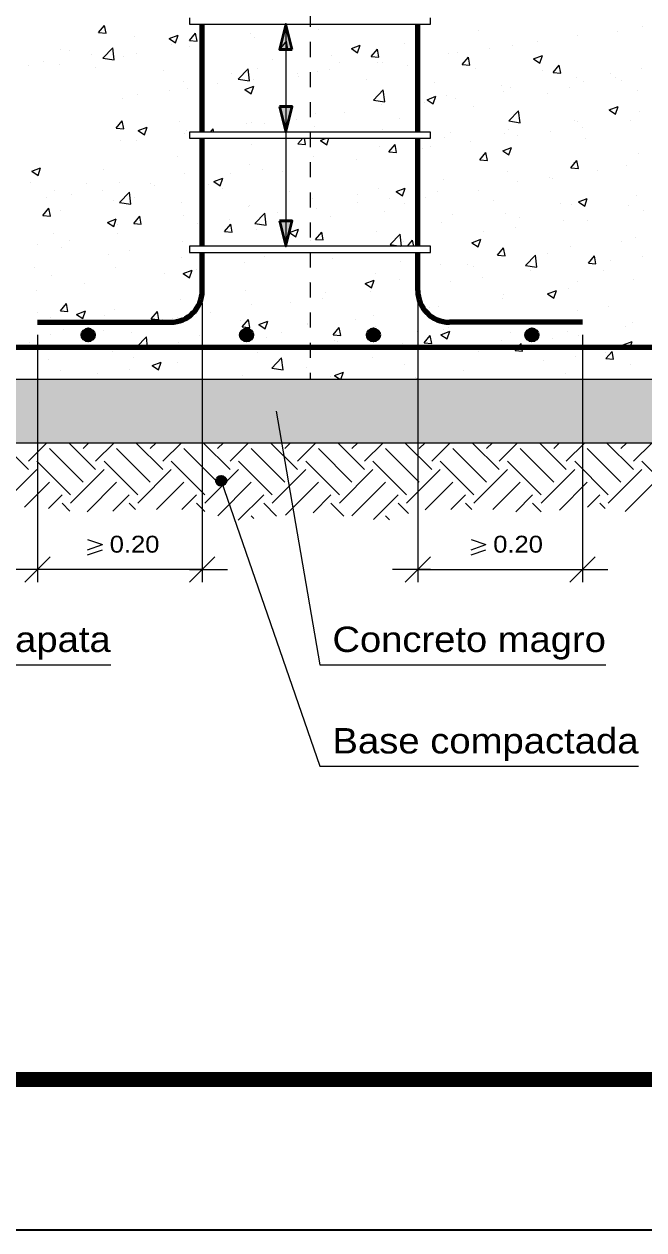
# Model space of a CAD drawing. Header units: centimetres. Extents: x 1386 to 1561, y 365 to 425.
# Drawn here: x 1524.03 to 1528.15, y 364.95 to 372.97 of the extents above; entities that cross this region are included whole.
import ezdxf
from ezdxf.enums import TextEntityAlignment as Align

# ---------------------------------------------------------------- set-up
doc = ezdxf.new("R2010")
doc.units = ezdxf.units.CM
doc.linetypes.add('DASHDOT', pattern=[0.005, 0.0025, -0.00125, 0, -0.00125])
for name, color, linetype, lineweight in [('0-CYPE0', 1, 'Continuous', 13), ('0-CYPE1', 2, 'Continuous', 18), ('0-CYPE2', 4, 'Continuous', 35), ('0-CYPE4', 6, 'Continuous', 70), ('DT-Textos', 7, 'Continuous', 5), ('ELE_CONT_NOS', 122, 'Continuous', 9)]:
    doc.layers.add(name, color=color, linetype=linetype, lineweight=lineweight)
doc.layers.add('ARQ-FOLHA', color=7, linetype='Continuous')
doc.styles.get("Standard").update_dxf_attribs({"font": 'arial.ttf'})

# ---------------------------------------------------------------- blocks, each defined once
blk = doc.blocks.new('FOLHA A1')
at = {"layer": 'ARQ-FOLHA'}
blk.add_line((0, -594), (841, -594), dxfattribs=at)
at = {"layer": 'ARQ-FOLHA', "const_width": 1}
blk.add_lwpolyline([(25, -10), (25, -584), (831, -584), (831, -10), (25, -10)], dxfattribs=at)

msp = doc.modelspace()

# ---------------------------------------------------------------- hatches: boundary and pattern name
at = {"layer": '0-CYPE0'}
h = msp.add_hatch(dxfattribs=at)
h.set_pattern_fill('ID1', color=256, scale=84.354146, style=0, pattern_type=2)
h.set_pattern_definition([(37.5, (1525.80346, 368.03122), (-0.0042514, 0.1300277), [0, -0.1025746, 0, -0.1147216, 0, -0.1096604]), (7.5, (1525.80346, 368.03122), (0.1194286, 0.1904464), [0, -0.0553363, 0, -0.0924521, 0, -0.0354287]), (327.5, (1525.72046, 368.03122), (0.2101515, 0.0003838), [0, -0.0337417, 0, -0.12147, 0, -0.1585858]), (317.5, (1525.72046, 368.03122), (0.2028633, 0.059229), [0, -0.0168708, 0, -0.0796303, 0, -0.0911025])])
h.paths.add_polyline_path([(1530.8679, 370.604), (1528.9441, 370.604), (1529.2404, 370.1823), (1530.8679, 370.1823)], flags=0)
h.paths.add_polyline_path([(1528.9441, 370.604), (1528.4638, 370.604), (1528.7601, 370.1823), (1529.2404, 370.1823)], flags=0)
h.paths.add_polyline_path([(1528.4638, 370.604), (1527.7468, 370.604), (1527.7468, 370.1823), (1528.7601, 370.1823)], flags=0)
h.paths.add_polyline_path([(1527.7468, 370.604), (1526.6502, 370.604), (1526.6502, 370.1823), (1527.7468, 370.1823)], flags=0)
h.paths.add_polyline_path([(1526.6502, 370.604), (1525.2162, 370.604), (1525.2162, 370.1823), (1526.6502, 370.1823)], flags=0)
h.paths.add_polyline_path([(1525.2162, 370.604), (1524.1196, 370.604), (1524.1196, 370.1823), (1525.2162, 370.1823)], flags=0)
h.paths.add_polyline_path([(1524.1196, 370.604), (1521.9891, 370.604), (1521.9302, 370.1823), (1524.1196, 370.1823)], flags=0)
h.paths.add_polyline_path([(1521.9891, 370.604), (1521.4246, 370.604), (1521.4912, 370.1823), (1521.9302, 370.1823)], flags=0)
h.paths.add_polyline_path([(1521.4246, 370.604), (1520.9985, 370.604), (1520.9985, 370.1823), (1521.4912, 370.1823)], flags=0)
at = {"layer": '0-CYPE2'}
for points in [[(1525.8137, 372.7972), (1525.7715, 372.9659), (1525.7293, 372.7972)], [(1525.7293, 372.4176), (1525.7715, 372.2489), (1525.8137, 372.4176)], [(1525.7293, 371.6585), (1525.7715, 371.4897), (1525.8137, 371.6585)]]:
    msp.add_hatch(color=256, dxfattribs=at).paths.add_polyline_path(points)
h = msp.add_hatch(color=256, dxfattribs=at)
edge = h.paths.add_edge_path()
edge.add_arc((1524.457, 370.8993), 0.0422, 0, 360)
h = msp.add_hatch(color=256, dxfattribs=at)
edge = h.paths.add_edge_path()
edge.add_arc((1525.5114, 370.8993), 0.0422, 0, 360)
h = msp.add_hatch(color=256, dxfattribs=at)
edge = h.paths.add_edge_path()
edge.add_arc((1526.355, 370.8993), 0.0422, 0, 360)
h = msp.add_hatch(color=256, dxfattribs=at)
edge = h.paths.add_edge_path()
edge.add_arc((1527.4094, 370.8993), 0.0422, 0, 360)
h = msp.add_hatch(color=256, dxfattribs=at)
edge = h.paths.add_edge_path()
edge.add_arc((1525.3427, 369.9292), 0.0316, 0, 360)

# ---------------------------------------------------------------- linework, layer by layer
at = {"layer": '0-CYPE0'}
for p, q in [((1524.5259, 372.9099), (1524.5666, 372.9583)), ((1524.5764, 372.9055), (1524.5666, 372.9583)), ((1525.9904, 372.931), (1525.9904, 372.931)), ((1527.0567, 372.9249), (1527.0567, 372.9249)), ((1527.9779, 372.9189), (1527.9779, 372.9189)), ((1528.1486, 372.9494), (1528.1486, 372.9494)), ((1524.5259, 372.9099), (1524.5764, 372.9055)), ((1524.7668, 372.8824), (1524.7668, 372.8824)), ((1524.9958, 372.8711), (1525.0549, 372.8938)), ((1524.9958, 372.8711), (1525.0378, 372.8428)), ((1525.0096, 372.8316), (1525.0096, 372.8316)), ((1525.0378, 372.8428), (1525.0549, 372.8937)), ((1525.131, 372.8569), (1525.1716, 372.9054)), ((1525.131, 372.8569), (1525.1814, 372.8525)), ((1525.1814, 372.8525), (1525.1716, 372.9054)), ((1525.2208, 372.8594), (1525.2208, 372.8594)), ((1525.5403, 372.9015), (1525.5403, 372.9015)), ((1525.5643, 372.877), (1525.5643, 372.877)), ((1525.736, 372.804), (1525.7715, 372.8463)), ((1525.7864, 372.7996), (1525.7767, 372.8525)), ((1526.5648, 372.8405), (1526.5648, 372.8405)), ((1527.4451, 372.8488), (1527.4451, 372.8488)), ((1527.7155, 372.89), (1527.7155, 372.89)), ((1524.2749, 372.7979), (1524.2749, 372.7979)), ((1524.3307, 372.7883), (1524.3307, 372.7883)), ((1524.4769, 372.7615), (1524.4769, 372.7615)), ((1524.5547, 372.7409), (1524.6204, 372.8094)), ((1524.6297, 372.7293), (1524.6204, 372.8094)), ((1524.6931, 372.7543), (1524.6931, 372.7543)), ((1524.781, 372.7693), (1524.781, 372.7693)), ((1525.1312, 372.8176), (1525.1312, 372.8176)), ((1525.736, 372.804), (1525.7715, 372.8009)), ((1525.7715, 372.8009), (1525.7864, 372.7996)), ((1526.0728, 372.7561), (1526.0728, 372.7561)), ((1526.2081, 372.8035), (1526.2672, 372.8262)), ((1526.2081, 372.8035), (1526.2501, 372.7752)), ((1526.2501, 372.7752), (1526.2672, 372.8262)), ((1526.341, 372.7511), (1526.3817, 372.7995)), ((1526.3915, 372.7467), (1526.3817, 372.7995)), ((1526.8513, 372.7728), (1526.8513, 372.7728)), ((1526.9145, 372.7789), (1526.9145, 372.7789)), ((1527.1257, 372.8067), (1527.1257, 372.8067)), ((1527.2774, 372.8268), (1527.2774, 372.8268)), ((1527.4204, 372.736), (1527.4794, 372.7586)), ((1527.4623, 372.7077), (1527.4794, 372.7586)), ((1524.0583, 372.6941), (1524.0583, 372.6941)), ((1524.1574, 372.7194), (1524.1574, 372.7194)), ((1524.267, 372.7003), (1524.267, 372.7003)), ((1524.5086, 372.675), (1524.5086, 372.675)), ((1524.5547, 372.7409), (1524.6297, 372.7293)), ((1525.2313, 372.7503), (1525.2313, 372.7503)), ((1525.5809, 372.6716), (1525.5809, 372.6716)), ((1525.6816, 372.7313), (1525.6816, 372.7313)), ((1526.1319, 372.7122), (1526.1319, 372.7122)), ((1526.341, 372.7511), (1526.3915, 372.7467)), ((1526.3817, 372.7088), (1526.3817, 372.7088)), ((1526.4182, 372.7134), (1526.4182, 372.7134)), ((1526.5822, 372.6932), (1526.5822, 372.6932)), ((1526.9461, 372.6981), (1526.9868, 372.7466)), ((1526.9461, 372.6981), (1526.9965, 372.6937)), ((1526.9965, 372.6937), (1526.9868, 372.7466)), ((1527.0325, 372.6742), (1527.0325, 372.6742)), ((1527.4204, 372.736), (1527.4623, 372.7077)), ((1527.5511, 372.6452), (1527.5918, 372.6937)), ((1527.6015, 372.6408), (1527.5918, 372.6937)), ((1524.9589, 372.656), (1524.9589, 372.656)), ((1525.4092, 372.637), (1525.4092, 372.637)), ((1525.455, 372.6013), (1525.5207, 372.6698)), ((1525.455, 372.6013), (1525.53, 372.5897)), ((1525.53, 372.5897), (1525.5207, 372.6698)), ((1525.554, 372.5961), (1525.554, 372.5961)), ((1525.8511, 372.6389), (1525.8511, 372.6389)), ((1525.8595, 372.618), (1525.8595, 372.618)), ((1525.9801, 372.6501), (1525.9801, 372.6501)), ((1526.0623, 372.6667), (1526.0623, 372.6667)), ((1526.3098, 372.5989), (1526.3098, 372.5989)), ((1527.4828, 372.6552), (1527.4828, 372.6552)), ((1527.5511, 372.6452), (1527.6015, 372.6408)), ((1527.7053, 372.6092), (1527.7053, 372.6092)), ((1527.9331, 372.6361), (1527.9331, 372.6361)), ((1527.9671, 372.614), (1527.9671, 372.614)), ((1528.1384, 372.6686), (1528.1384, 372.6686)), ((1524.9989, 372.5267), (1524.9989, 372.5267)), ((1525.089, 372.5872), (1525.089, 372.5872)), ((1525.1209, 372.5368), (1525.1209, 372.5368)), ((1525.3184, 372.5688), (1525.3184, 372.5688)), ((1525.4993, 372.5315), (1525.5584, 372.5541)), ((1525.4993, 372.5315), (1525.5413, 372.5032)), ((1525.5413, 372.5031), (1525.5584, 372.5541)), ((1526.3552, 372.4617), (1526.4209, 372.5302)), ((1526.4303, 372.4501), (1526.4209, 372.5302)), ((1526.7601, 372.5799), (1526.7601, 372.5799)), ((1527.2104, 372.5609), (1527.2104, 372.5609)), ((1527.2232, 372.5161), (1527.2232, 372.5161)), ((1527.2672, 372.546), (1527.2672, 372.546)), ((1527.6607, 372.5419), (1527.6607, 372.5419)), ((1527.756, 372.5862), (1527.756, 372.5862)), ((1528.0058, 372.5905), (1528.0058, 372.5905)), ((1528.111, 372.5228), (1528.111, 372.5228)), ((1524.6828, 372.4735), (1524.6828, 372.4735)), ((1524.7877, 372.4989), (1524.7877, 372.4989)), ((1526.3552, 372.4617), (1526.4303, 372.4501)), ((1526.408, 372.4326), (1526.408, 372.4326)), ((1526.6926, 372.4462), (1526.6926, 372.4462)), ((1526.7116, 372.4639), (1526.7707, 372.4866)), ((1526.7116, 372.4639), (1526.7536, 372.4356)), ((1526.7536, 372.4356), (1526.7707, 372.4866)), ((1526.8411, 372.492), (1526.8411, 372.492)), ((1526.9037, 372.474), (1526.9037, 372.474)), ((1527.5138, 372.5061), (1527.5138, 372.5061)), ((1525.9699, 372.3693), (1525.9699, 372.3693)), ((1526.1598, 372.3761), (1526.1598, 372.3761)), ((1527.0219, 372.4216), (1527.0219, 372.4216)), ((1527.2555, 372.3221), (1527.3212, 372.3905)), ((1527.3305, 372.3104), (1527.3212, 372.3905)), ((1527.9239, 372.3963), (1527.983, 372.419)), ((1527.9239, 372.3963), (1527.9658, 372.368)), ((1527.9658, 372.368), (1527.983, 372.419)), ((1528.1281, 372.3878), (1528.1281, 372.3878)), ((1524.643, 372.2754), (1524.6836, 372.3238)), ((1524.643, 372.2754), (1524.6934, 372.271)), ((1524.6934, 372.271), (1524.6836, 372.3238)), ((1524.7906, 372.2594), (1524.8496, 372.2821)), ((1524.8325, 372.2311), (1524.8496, 372.2821)), ((1525.0635, 372.3215), (1525.0635, 372.3215)), ((1525.2702, 372.2489), (1525.2887, 372.2709)), ((1525.2927, 372.2489), (1525.2887, 372.2709)), ((1525.5138, 372.3025), (1525.5138, 372.3025)), ((1525.5438, 372.3153), (1525.5438, 372.3153)), ((1525.6292, 372.3062), (1525.6292, 372.3062)), ((1525.8404, 372.334), (1525.8404, 372.334)), ((1525.9641, 372.2835), (1525.9641, 372.2835)), ((1526.53, 372.3372), (1526.53, 372.3372)), ((1527.2555, 372.3221), (1527.3305, 372.3104)), ((1527.695, 372.3284), (1527.695, 372.3284)), ((1527.716, 372.3209), (1527.716, 372.3209)), ((1527.7452, 372.2813), (1527.7452, 372.2813)), ((1528.0647, 372.3234), (1528.0647, 372.3234)), ((1524.6725, 372.1927), (1524.6725, 372.1927)), ((1524.777, 372.194), (1524.777, 372.194)), ((1524.7906, 372.2594), (1524.8325, 372.2311)), ((1525.0965, 372.2361), (1525.0965, 372.2361)), ((1525.1107, 372.2559), (1525.1107, 372.2559)), ((1525.8531, 372.1695), (1525.8843, 372.2068)), ((1525.9035, 372.1651), (1525.8958, 372.2068)), ((1526.0028, 372.1918), (1526.0417, 372.2068)), ((1526.0028, 372.1918), (1526.0448, 372.1635)), ((1526.038, 372.2527), (1526.038, 372.2527)), ((1526.0448, 372.1635), (1526.0593, 372.2068)), ((1526.4144, 372.2644), (1526.4144, 372.2644)), ((1526.8308, 372.2112), (1526.8308, 372.2112)), ((1526.8647, 372.2454), (1526.8647, 372.2454)), ((1527.224, 372.2364), (1527.224, 372.2364)), ((1527.2569, 372.2652), (1527.2569, 372.2652)), ((1527.315, 372.2264), (1527.315, 372.2264)), ((1527.5341, 372.2535), (1527.5341, 372.2535)), ((1527.7653, 372.2074), (1527.7653, 372.2074)), ((1525.5461, 372.1683), (1525.5461, 372.1683)), ((1525.8531, 372.1695), (1525.9035, 372.1651)), ((1526.3977, 372.1518), (1526.3977, 372.1518)), ((1526.4581, 372.1166), (1526.4988, 372.165)), ((1526.4581, 372.1166), (1526.5085, 372.1122)), ((1526.4707, 372.1135), (1526.4707, 372.1135)), ((1526.5085, 372.1121), (1526.4988, 372.165)), ((1526.6818, 372.1413), (1526.6818, 372.1413)), ((1526.7321, 372.152), (1526.7321, 372.152)), ((1527.0013, 372.1834), (1527.0013, 372.1834)), ((1527.0631, 372.0636), (1527.1038, 372.1121)), ((1527.1136, 372.0592), (1527.1038, 372.1121)), ((1527.2151, 372.1243), (1527.2742, 372.1469)), ((1527.2151, 372.1243), (1527.2571, 372.096)), ((1527.2571, 372.096), (1527.2742, 372.1469)), ((1525.0541, 372.0839), (1525.0541, 372.0839)), ((1525.5335, 372.0345), (1525.5335, 372.0345)), ((1525.9379, 372.0434), (1525.9379, 372.0434)), ((1525.9596, 372.0885), (1525.9596, 372.0885)), ((1526.2401, 372.0675), (1526.2401, 372.0675)), ((1527.0631, 372.0636), (1527.1136, 372.0592)), ((1527.6682, 372.0107), (1527.7088, 372.0592)), ((1527.6848, 372.0476), (1527.6848, 372.0476)), ((1527.7186, 372.0063), (1527.7088, 372.0592)), ((1528.1179, 372.107), (1528.1179, 372.107)), ((1524.0818, 371.9873), (1524.1409, 372.01)), ((1524.0818, 371.9873), (1524.1238, 371.959)), ((1524.1238, 371.959), (1524.1409, 372.01)), ((1524.5622, 371.9994), (1524.5622, 371.9994)), ((1525.1004, 371.9751), (1525.1004, 371.9751)), ((1525.4073, 371.9735), (1525.4073, 371.9735)), ((1525.6185, 372.0013), (1525.6185, 372.0013)), ((1525.7482, 371.9831), (1525.7482, 371.9831)), ((1527.2466, 371.9844), (1527.2466, 371.9844)), ((1527.6682, 372.0107), (1527.7186, 372.0063)), ((1527.8428, 371.9907), (1527.8428, 371.9907)), ((1528.0381, 372.0257), (1528.0381, 372.0257)), ((1524.0702, 371.915), (1524.0702, 371.915)), ((1524.4489, 371.9095), (1524.4489, 371.9095)), ((1524.6623, 371.9119), (1524.6623, 371.9119)), ((1524.8745, 371.9034), (1524.8745, 371.9034)), ((1524.8992, 371.8905), (1524.8992, 371.8905)), ((1525.2563, 371.8986), (1525.2563, 371.8986)), ((1525.2941, 371.9198), (1525.3531, 371.9424)), ((1525.2941, 371.9198), (1525.336, 371.8915)), ((1525.336, 371.8915), (1525.3531, 371.9424)), ((1525.3496, 371.8714), (1525.3496, 371.8714)), ((1526.3875, 371.871), (1526.3875, 371.871)), ((1526.5064, 371.8522), (1526.5654, 371.8749)), ((1526.5483, 371.8239), (1526.5654, 371.8749)), ((1526.8206, 371.9304), (1526.8206, 371.9304)), ((1527.3121, 371.9208), (1527.3121, 371.9208)), ((1527.5233, 371.9486), (1527.5233, 371.9486)), ((1527.5462, 371.9412), (1527.5462, 371.9412)), ((1524.1765, 371.8152), (1524.1765, 371.8152)), ((1524.2362, 371.8579), (1524.2362, 371.8579)), ((1524.3439, 371.8335), (1524.3439, 371.8335)), ((1524.5551, 371.8613), (1524.5551, 371.8613)), ((1524.6268, 371.7962), (1524.6268, 371.7962)), ((1524.6665, 371.7796), (1524.7322, 371.8481)), ((1524.7416, 371.768), (1524.7323, 371.8481)), ((1524.7643, 371.8142), (1524.7643, 371.8142)), ((1525.7999, 371.8524), (1525.7999, 371.8524)), ((1525.9493, 371.8077), (1525.9493, 371.8077)), ((1526.2502, 371.8334), (1526.2502, 371.8334)), ((1526.4599, 371.8086), (1526.4599, 371.8086)), ((1526.5064, 371.8522), (1526.5483, 371.8239)), ((1526.7005, 371.8144), (1526.7005, 371.8144)), ((1526.7794, 371.8507), (1526.7794, 371.8507)), ((1527.0542, 371.8568), (1527.0542, 371.8568)), ((1527.1508, 371.7953), (1527.1508, 371.7953)), ((1527.7186, 371.7846), (1527.7777, 371.8073)), ((1527.7606, 371.7563), (1527.7777, 371.8073)), ((1528.1076, 371.8262), (1528.1076, 371.8262)), ((1524.155, 371.6938), (1524.1956, 371.7423)), ((1524.2054, 371.6894), (1524.1956, 371.7423)), ((1524.2724, 371.7298), (1524.2724, 371.7298)), ((1524.6665, 371.7796), (1524.7416, 371.768)), ((1525.0771, 371.7772), (1525.0771, 371.7772)), ((1525.5233, 371.7537), (1525.5233, 371.7537)), ((1525.5274, 371.7581), (1525.5274, 371.7581)), ((1525.716, 371.7107), (1525.716, 371.7107)), ((1525.9777, 371.7391), (1525.9777, 371.7391)), ((1526.2488, 371.7808), (1526.2488, 371.7808)), ((1526.428, 371.7201), (1526.428, 371.7201)), ((1526.5623, 371.7723), (1526.5623, 371.7723)), ((1527.6011, 371.7763), (1527.6011, 371.7763)), ((1527.6745, 371.7668), (1527.6745, 371.7668)), ((1527.7186, 371.7846), (1527.7606, 371.7563)), ((1528.0514, 371.7573), (1528.0514, 371.7573)), ((1528.1536, 371.7281), (1528.1536, 371.7281)), ((1524.155, 371.6938), (1524.2054, 371.6894)), ((1524.5853, 371.6477), (1524.6444, 371.6704)), ((1524.5853, 371.6477), (1524.6273, 371.6194)), ((1524.6273, 371.6194), (1524.6444, 371.6704)), ((1524.652, 371.6311), (1524.652, 371.6311)), ((1524.76, 371.6409), (1524.8007, 371.6893)), ((1524.76, 371.6409), (1524.8104, 371.6364)), ((1524.8104, 371.6364), (1524.8007, 371.6893)), ((1525.0902, 371.6943), (1525.0902, 371.6943)), ((1525.1854, 371.6408), (1525.1854, 371.6408)), ((1525.3651, 371.5879), (1525.4057, 371.6364)), ((1525.3965, 371.6686), (1525.3965, 371.6686)), ((1525.4155, 371.5835), (1525.4057, 371.6364)), ((1525.5668, 371.64), (1525.6325, 371.7085)), ((1525.5668, 371.64), (1525.6418, 371.6284)), ((1525.6418, 371.6283), (1525.6325, 371.7085)), ((1526.0704, 371.6879), (1526.0704, 371.6879)), ((1526.8103, 371.6495), (1526.8103, 371.6495)), ((1526.8783, 371.7011), (1526.8783, 371.7011)), ((1527.2364, 371.7036), (1527.2364, 371.7036)), ((1527.3286, 371.682), (1527.3286, 371.682)), ((1527.6209, 371.658), (1527.6209, 371.658)), ((1527.7789, 371.663), (1527.7789, 371.663)), ((1524.226, 371.5771), (1524.226, 371.5771)), ((1524.6526, 371.5707), (1524.6526, 371.5707)), ((1525.3651, 371.5879), (1525.4155, 371.5835)), ((1525.5784, 371.6034), (1525.5784, 371.6034)), ((1525.7976, 371.5801), (1525.8567, 371.6028)), ((1525.7976, 371.5801), (1525.8396, 371.5518)), ((1525.8396, 371.5518), (1525.8567, 371.6028)), ((1525.9701, 371.535), (1526.0108, 371.5835)), ((1526.0205, 371.5306), (1526.0108, 371.5835)), ((1526.3772, 371.5902), (1526.3772, 371.5902)), ((1526.4671, 371.5004), (1526.5328, 371.5688)), ((1526.542, 371.4897), (1526.5328, 371.5688)), ((1527.0902, 371.5881), (1527.0902, 371.5881)), ((1527.3014, 371.6159), (1527.3014, 371.6159)), ((1524.122, 371.5008), (1524.122, 371.5008)), ((1524.2811, 371.4807), (1524.2811, 371.4807)), ((1524.3332, 371.5286), (1524.3332, 371.5286)), ((1525.0865, 371.519), (1525.0865, 371.519)), ((1525.9391, 371.5269), (1525.9391, 371.5269)), ((1525.9701, 371.535), (1526.0205, 371.5306)), ((1526.4671, 371.5004), (1526.5356, 371.4897)), ((1526.5575, 371.518), (1526.5575, 371.518)), ((1526.5816, 371.4897), (1526.6158, 371.5305)), ((1526.6233, 371.4897), (1526.6158, 371.5305)), ((1527.0099, 371.5126), (1527.0689, 371.5352)), ((1527.0099, 371.5126), (1527.0518, 371.4843)), ((1527.0518, 371.4843), (1527.0689, 371.5352)), ((1527.1802, 371.4291), (1527.2208, 371.4776)), ((1527.2306, 371.4247), (1527.2208, 371.4776)), ((1527.6643, 371.486), (1527.6643, 371.486)), ((1528.0033, 371.5223), (1528.0033, 371.5223)), ((1528.0974, 371.5454), (1528.0974, 371.5454)), ((1524.5945, 371.4346), (1524.5945, 371.4346)), ((1524.7314, 371.4617), (1524.7314, 371.4617)), ((1525.0799, 371.4135), (1525.0799, 371.4135)), ((1525.1817, 371.4427), (1525.1817, 371.4427)), ((1525.632, 371.4236), (1525.632, 371.4236)), ((1526.0823, 371.4046), (1526.0823, 371.4046)), ((1527.1802, 371.4291), (1527.2306, 371.4247)), ((1527.2261, 371.4227), (1527.2261, 371.4227)), ((1527.3673, 371.3607), (1527.433, 371.4292)), ((1527.4424, 371.3491), (1527.433, 371.4292)), ((1527.5114, 371.4379), (1527.5114, 371.4379)), ((1527.7852, 371.3762), (1527.8259, 371.4247)), ((1527.8356, 371.3718), (1527.8259, 371.4246)), ((1527.9317, 371.3954), (1527.9317, 371.3954)), ((1528.1429, 371.4232), (1528.1429, 371.4232)), ((1524.1026, 371.3501), (1524.1026, 371.3501)), ((1524.6418, 371.3503), (1524.6418, 371.3503)), ((1524.9635, 371.3081), (1524.9635, 371.3081)), ((1525.0888, 371.3081), (1525.1479, 371.3307)), ((1525.0888, 371.3081), (1525.1308, 371.2798)), ((1525.1308, 371.2798), (1525.1479, 371.3307)), ((1525.1746, 371.3359), (1525.1746, 371.3359)), ((1525.4941, 371.378), (1525.4941, 371.378)), ((1526.367, 371.3093), (1526.367, 371.3093)), ((1526.5326, 371.3856), (1526.5326, 371.3856)), ((1526.8001, 371.3687), (1526.8001, 371.3687)), ((1526.9829, 371.3666), (1526.9829, 371.3666)), ((1527.0194, 371.3535), (1527.0194, 371.3535)), ((1527.3673, 371.3607), (1527.4424, 371.3491)), ((1527.399, 371.3253), (1527.399, 371.3253)), ((1527.4332, 371.3475), (1527.4332, 371.3475)), ((1527.7852, 371.3762), (1527.8356, 371.3718)), ((1527.8835, 371.3285), (1527.8835, 371.3285)), ((1524.2157, 371.2963), (1524.2157, 371.2963)), ((1524.4307, 371.238), (1524.4307, 371.238)), ((1525.9288, 371.2461), (1525.9288, 371.2461)), ((1526.3011, 371.2405), (1526.3602, 371.2632)), ((1526.3011, 371.2405), (1526.3431, 371.2122)), ((1526.3431, 371.2122), (1526.3602, 371.2632)), ((1526.5275, 371.269), (1526.5275, 371.269)), ((1526.8683, 371.2554), (1526.8683, 371.2554)), ((1527.0795, 371.2832), (1527.0795, 371.2832)), ((1527.7135, 371.2527), (1527.7135, 371.2527)), ((1528.0871, 371.2646), (1528.0871, 371.2646)), ((1524.1112, 371.1959), (1524.1112, 371.1959)), ((1525.5027, 371.1921), (1525.5027, 371.1921)), ((1526.0355, 371.1846), (1526.0355, 371.1846)), ((1526.3356, 371.1853), (1526.3356, 371.1853)), ((1527.2215, 371.1682), (1527.2215, 371.1682)), ((1527.5134, 371.173), (1527.5725, 371.1956)), ((1527.5134, 371.173), (1527.5554, 371.1446)), ((1527.5554, 371.1446), (1527.5725, 371.1956)), ((1527.654, 371.2052), (1527.654, 371.2052)), ((1524.272, 371.0593), (1524.3127, 371.1078)), ((1524.3224, 371.0549), (1524.3127, 371.1077)), ((1524.6315, 371.0695), (1524.6315, 371.0695)), ((1525.0696, 371.1327), (1525.0696, 371.1327)), ((1525.5436, 371.1001), (1525.5436, 371.1001)), ((1525.8049, 371.1154), (1525.8049, 371.1154)), ((1526.0161, 371.1432), (1526.0161, 371.1432)), ((1526.7296, 371.0838), (1526.7296, 371.0838)), ((1526.7898, 371.0879), (1526.7898, 371.0879)), ((1527.2159, 371.1419), (1527.2159, 371.1419)), ((1527.921, 371.0905), (1527.921, 371.0905)), ((1524.1169, 371.0497), (1524.1169, 371.0497)), ((1524.2054, 371.0155), (1524.2054, 371.0155)), ((1524.272, 371.0593), (1524.3224, 371.0549)), ((1524.3801, 371.036), (1524.4391, 371.0587)), ((1524.3801, 371.036), (1524.422, 371.0077)), ((1524.422, 371.0077), (1524.4391, 371.0587)), ((1524.5672, 371.0306), (1524.5672, 371.0306)), ((1524.8771, 371.0064), (1524.9177, 371.0548)), ((1524.8771, 371.0064), (1524.9275, 371.0019)), ((1524.9275, 371.0019), (1524.9177, 371.0548)), ((1524.9527, 371.0032), (1524.9527, 371.0032)), ((1525.0175, 371.0116), (1525.0175, 371.0116)), ((1525.0516, 371.0157), (1525.0516, 371.0157)), ((1525.2722, 371.0453), (1525.2722, 371.0453)), ((1525.4678, 370.9926), (1525.4678, 370.9926)), ((1525.4821, 370.9534), (1525.5228, 371.0019)), ((1525.5325, 370.949), (1525.5228, 371.0019)), ((1525.5924, 370.9684), (1525.6514, 370.9911)), ((1525.6343, 370.9401), (1525.6514, 370.9911)), ((1526.2377, 370.9994), (1526.2377, 370.9994)), ((1526.3567, 371.0285), (1526.3567, 371.0285)), ((1527.1771, 370.9926), (1527.1771, 370.9926)), ((1527.7098, 371.0627), (1527.7098, 371.0627)), ((1524.2947, 370.9364), (1524.2947, 370.9364)), ((1524.5597, 370.9312), (1524.5597, 370.9312)), ((1524.7415, 370.9754), (1524.7415, 370.9754)), ((1524.745, 370.9173), (1524.745, 370.9173)), ((1525.4821, 370.9534), (1525.5325, 370.949)), ((1525.4925, 370.9113), (1525.4925, 370.9113)), ((1525.5924, 370.9684), (1525.6343, 370.9401)), ((1525.7457, 370.9149), (1525.7457, 370.9149)), ((1525.9181, 370.9736), (1525.9181, 370.9736)), ((1525.9186, 370.9653), (1525.9186, 370.9653)), ((1526.0871, 370.9005), (1526.1278, 370.949)), ((1526.1376, 370.8961), (1526.1278, 370.9489)), ((1526.3684, 370.9545), (1526.3684, 370.9545)), ((1526.6464, 370.9227), (1526.6464, 370.9227)), ((1526.8046, 370.9009), (1526.8637, 370.9236)), ((1526.8187, 370.9355), (1526.8187, 370.9355)), ((1526.8466, 370.8726), (1526.8637, 370.9235)), ((1526.8576, 370.9505), (1526.8576, 370.9505)), ((1527.269, 370.9165), (1527.269, 370.9165)), ((1527.6437, 370.9244), (1527.6437, 370.9244)), ((1528.0356, 370.9575), (1528.0356, 370.9575)), ((1528.0768, 370.9838), (1528.0768, 370.9838)), ((1524.0678, 370.8468), (1524.0678, 370.8468)), ((1524.2088, 370.9053), (1524.2088, 370.9053)), ((1524.7784, 370.8183), (1524.8441, 370.8868)), ((1525.0594, 370.8519), (1525.0594, 370.8519)), ((1525.1953, 370.8983), (1525.1953, 370.8983)), ((1525.2538, 370.8305), (1525.2538, 370.8305)), ((1525.6456, 370.8793), (1525.6456, 370.8793)), ((1526.0871, 370.9005), (1526.1376, 370.8961)), ((1526.0959, 370.8603), (1526.0959, 370.8603)), ((1526.1137, 370.8526), (1526.1137, 370.8526)), ((1526.5462, 370.8412), (1526.5462, 370.8412)), ((1526.6922, 370.8476), (1526.7328, 370.896)), ((1526.6922, 370.8476), (1526.7426, 370.8431)), ((1526.7426, 370.8431), (1526.7328, 370.896)), ((1526.8046, 370.9009), (1526.8466, 370.8726)), ((1527.2056, 370.8611), (1527.2056, 370.8611)), ((1527.3142, 370.8149), (1527.3379, 370.8431)), ((1527.5437, 370.873), (1527.5437, 370.873)), ((1527.7193, 370.8975), (1527.7193, 370.8975)), ((1528.0169, 370.8333), (1528.076, 370.856)), ((1528.0169, 370.8333), (1528.0589, 370.805)), ((1528.0589, 370.805), (1528.076, 370.856)), ((1524.6213, 370.7886), (1524.6213, 370.7886)), ((1525.583, 370.7827), (1525.583, 370.7827)), ((1525.6786, 370.6787), (1525.7443, 370.7471)), ((1525.7537, 370.667), (1525.7443, 370.7471)), ((1525.7942, 370.8105), (1525.7942, 370.8105)), ((1526.3464, 370.7477), (1526.3464, 370.7477)), ((1526.7795, 370.8071), (1526.7795, 370.8071)), ((1526.9965, 370.8222), (1526.9965, 370.8222)), ((1527.0518, 370.7886), (1527.0518, 370.7886)), ((1527.2972, 370.7946), (1527.3142, 370.8149)), ((1527.2972, 370.7946), (1527.3476, 370.7902)), ((1527.4468, 370.8032), (1527.4468, 370.8032)), ((1527.6991, 370.7578), (1527.6991, 370.7578)), ((1527.8971, 370.7842), (1527.8971, 370.7842)), ((1527.9023, 370.7417), (1527.9429, 370.7901)), ((1527.9527, 370.7373), (1527.9429, 370.7901)), ((1528.0185, 370.7999), (1528.0185, 370.7999)), ((1524.1952, 370.7346), (1524.1952, 370.7346)), ((1524.7308, 370.6705), (1524.7308, 370.6705)), ((1524.7618, 370.746), (1524.7618, 370.746)), ((1524.8836, 370.6964), (1524.9427, 370.719)), ((1524.8836, 370.6964), (1524.9255, 370.6681)), ((1524.9256, 370.6681), (1524.9427, 370.719)), ((1525.0503, 370.7126), (1525.0503, 370.7126)), ((1525.6786, 370.6787), (1525.7537, 370.667)), ((1525.9083, 370.6845), (1525.9083, 370.6845)), ((1526.5598, 370.7042), (1526.5598, 370.7042)), ((1527.4879, 370.73), (1527.4879, 370.73)), ((1527.9023, 370.7417), (1527.9527, 370.7373)), ((1528.0666, 370.703), (1528.0666, 370.703)), ((1524.2699, 370.6616), (1524.2699, 370.6616)), ((1524.5196, 370.6427), (1524.5196, 370.6427)), ((1525.4822, 370.6305), (1525.4822, 370.6305)), ((1526.0679, 370.6197), (1526.0679, 370.6197)), ((1526.0959, 370.6288), (1526.1549, 370.6515)), ((1526.0959, 370.6288), (1526.1326, 370.604)), ((1526.139, 370.604), (1526.1549, 370.6515)), ((1526.6357, 370.6178), (1526.6357, 370.6178)), ((1526.6413, 370.604), (1526.6446, 370.6075)), ((1526.645, 370.604), (1526.6446, 370.6075)), ((1526.9551, 370.6599), (1526.9551, 370.6599)), ((1527.6335, 370.6436), (1527.6335, 370.6436)), ((1524.0594, 370.0032), (1523.8804, 370.1823)), ((1524.0594, 370.0591), (1524.1825, 370.1823)), ((1524.4229, 369.9193), (1524.1992, 370.143)), ((1524.5068, 370.0032), (1524.3278, 370.1823)), ((1524.4229, 370.143), (1524.4621, 370.1823)), ((1524.5068, 370.0591), (1524.6299, 370.1823)), ((1524.8703, 369.9193), (1524.6466, 370.143)), ((1524.9541, 370.0032), (1524.7751, 370.1823)), ((1524.8703, 370.143), (1524.9095, 370.1823)), ((1524.9541, 370.0591), (1525.0773, 370.1823)), ((1525.3176, 369.9193), (1525.0939, 370.143)), ((1525.4015, 370.0032), (1525.2225, 370.1823)), ((1525.3176, 370.143), (1525.3568, 370.1823)), ((1525.4015, 370.0591), (1525.5246, 370.1823)), ((1525.765, 369.9193), (1525.5413, 370.143)), ((1525.8489, 370.0032), (1525.6698, 370.1823)), ((1525.765, 370.143), (1525.8042, 370.1823)), ((1525.8489, 370.0591), (1525.972, 370.1823)), ((1526.2123, 369.9193), (1525.9887, 370.143)), ((1526.2962, 370.0032), (1526.1172, 370.1823)), ((1526.2123, 370.143), (1526.2516, 370.1823)), ((1526.2962, 370.0591), (1526.4193, 370.1823)), ((1526.6597, 369.9193), (1526.436, 370.143)), ((1526.7436, 370.0032), (1526.5645, 370.1823)), ((1526.6597, 370.143), (1526.6989, 370.1823)), ((1526.7436, 370.0591), (1526.8667, 370.1823)), ((1527.107, 369.9193), (1526.8834, 370.143)), ((1527.1909, 370.0032), (1527.0119, 370.1823)), ((1527.107, 370.143), (1527.1463, 370.1823)), ((1527.1909, 370.0591), (1527.314, 370.1823)), ((1527.5544, 369.9193), (1527.3307, 370.143)), ((1527.6383, 370.0032), (1527.4592, 370.1823)), ((1527.5544, 370.143), (1527.5936, 370.1823)), ((1527.6383, 370.0591), (1527.7614, 370.1823)), ((1528.0018, 369.9193), (1527.7781, 370.143)), ((1528.0856, 370.0032), (1527.9066, 370.1823)), ((1528.0018, 370.143), (1528.041, 370.1823)), ((1528.0856, 370.0591), (1528.2087, 370.1823)), ((1524.339, 369.8355), (1524.1154, 370.0591)), ((1524.7864, 369.8355), (1524.5627, 370.0591)), ((1525.2337, 369.8355), (1525.0101, 370.0591)), ((1525.6811, 369.8355), (1525.4574, 370.0591)), ((1526.1285, 369.8355), (1525.9048, 370.0591)), ((1526.5758, 369.8355), (1526.3521, 370.0591)), ((1527.0232, 369.8355), (1526.7995, 370.0591)), ((1527.4705, 369.8355), (1527.2468, 370.0591)), ((1527.9179, 369.8355), (1527.6942, 370.0591)), ((1528.3652, 369.8355), (1528.1416, 370.0591)), ((1523.8917, 369.7795), (1524.1154, 370.0032)), ((1524.339, 369.7795), (1524.5627, 370.0032)), ((1524.7864, 369.7795), (1525.0101, 370.0032)), ((1525.2337, 369.7795), (1525.4574, 370.0032)), ((1525.6811, 369.7795), (1525.9048, 370.0032)), ((1526.1285, 369.7795), (1526.3521, 370.0032)), ((1526.5758, 369.7795), (1526.7995, 370.0032)), ((1527.0232, 369.7795), (1527.2468, 370.0032)), ((1527.4705, 369.7795), (1527.6942, 370.0032)), ((1527.9179, 369.7795), (1528.1416, 370.0032)), ((1524.0329, 369.753), (1524.1992, 369.9193)), ((1524.4501, 369.7228), (1524.6466, 369.9193)), ((1524.9125, 369.7379), (1525.0939, 369.9193)), ((1525.319, 369.6971), (1525.5413, 369.9193)), ((1525.7697, 369.7004), (1525.9887, 369.9193)), ((1526.2123, 369.6957), (1526.436, 369.9193)), ((1526.6993, 369.7353), (1526.8834, 369.9193)), ((1527.1493, 369.7379), (1527.3307, 369.9193)), ((1527.5933, 369.7345), (1527.7781, 369.9193)), ((1528.0308, 369.7247), (1528.2254, 369.9193)), ((1524.1923, 369.7446), (1524.2831, 369.8355)), ((1524.6214, 369.7264), (1524.7305, 369.8355)), ((1525.0803, 369.7379), (1525.1778, 369.8355)), ((1525.4558, 369.6661), (1525.6252, 369.8355)), ((1525.9532, 369.7161), (1526.0725, 369.8355)), ((1526.3565, 369.672), (1526.5199, 369.8355)), ((1526.8697, 369.7379), (1526.9672, 369.8355)), ((1527.302, 369.7228), (1527.4146, 369.8355)), ((1527.7795, 369.753), (1527.862, 369.8355)), ((1524.336, 369.7267), (1524.2831, 369.7795)), ((1524.7721, 369.7379), (1524.7305, 369.7795)), ((1525.2331, 369.7243), (1525.1778, 369.7795)), ((1525.7107, 369.694), (1525.6252, 369.7795)), ((1526.1584, 369.6937), (1526.0725, 369.7795)), ((1526.5886, 369.7108), (1526.5199, 369.7795)), ((1527.0089, 369.7379), (1526.9672, 369.7795)), ((1527.4713, 369.7228), (1527.4146, 369.7795)), ((1527.8961, 369.7454), (1527.862, 369.7795)), ((1525.5595, 369.6775), (1525.5413, 369.6957)), ((1526.4628, 369.6689), (1526.436, 369.6957))]:
    msp.add_line(p, q, dxfattribs=at)
for points in [[(1524.8534, 370.8066), (1524.8524, 370.8149), (1524.8441, 370.8868)], [(1527.3476, 370.7902), (1527.3431, 370.8149), (1527.3379, 370.8431)], [(1524.7784, 370.8183), (1524.8001, 370.8149), (1524.8534, 370.8066)]]:
    msp.add_lwpolyline(points, dxfattribs=at)
at = {"layer": '0-CYPE1', "linetype": 'DASHDOT'}
msp.add_line((1525.9332, 377.6476), (1525.9332, 370.604), dxfattribs=at)
at = {"layer": '0-CYPE1'}
for p, q in [((1525.1318, 373.0081), (1525.1318, 372.9659)), ((1526.7346, 372.9659), (1526.7346, 373.0081)), ((1525.1318, 372.9659), (1526.7346, 372.9659)), ((1525.7715, 372.9659), (1525.7715, 371.4897)), ((1526.7346, 372.2489), (1525.1318, 372.2489)), ((1525.1318, 372.2489), (1525.1318, 372.2068)), ((1525.1318, 372.2068), (1526.7346, 372.2068)), ((1526.7346, 372.2068), (1526.7346, 372.2489)), ((1526.7346, 371.4897), (1525.1318, 371.4897)), ((1525.1318, 371.4897), (1525.1318, 371.4476)), ((1526.7346, 371.4476), (1526.7346, 371.4897)), ((1525.1318, 371.4476), (1526.7346, 371.4476)), ((1525.2162, 371.1101), (1525.2162, 369.2544)), ((1526.6502, 371.1101), (1526.6502, 369.2544)), ((1524.1196, 370.8993), (1524.1196, 369.2544)), ((1527.7468, 370.8993), (1527.7468, 369.2544)), ((1525.7077, 370.3931), (1525.9979, 368.7061)), ((1525.3427, 369.9292), (1525.9979, 368.0312)), ((1524.4536, 369.5384), (1524.5515, 369.5046)), ((1524.4536, 369.4709), (1524.5515, 369.5046)), ((1524.4536, 369.4371), (1524.5515, 369.4709)), ((1527.0054, 369.5384), (1527.1032, 369.5046)), ((1527.0054, 369.4709), (1527.1032, 369.5046)), ((1527.0054, 369.4371), (1527.1032, 369.4709)), ((1524.0352, 369.2544), (1524.204, 369.4231)), ((1525.1318, 369.2544), (1525.3006, 369.4231)), ((1526.5659, 369.2544), (1526.7346, 369.4231)), ((1527.6625, 369.2544), (1527.8312, 369.4231)), ((1524.204, 369.3387), (1523.9509, 369.3387)), ((1525.2162, 369.3387), (1524.1196, 369.3387)), ((1525.1318, 369.3387), (1525.3849, 369.3387)), ((1526.7346, 369.3387), (1526.4815, 369.3387)), ((1526.6502, 369.3387), (1527.7468, 369.3387)), ((1527.6625, 369.3387), (1527.9155, 369.3387)), ((1521.724, 368.7061), (1524.6072, 368.7061)), ((1525.9979, 368.7061), (1527.9018, 368.7061)), ((1525.9979, 368.0312), (1528.1194, 368.0312))]:
    msp.add_line(p, q, dxfattribs=at)
at = {"layer": '0-CYPE2'}
for points in [[(1525.8137, 372.7972), (1525.7715, 372.9659), (1525.7293, 372.7972)], [(1525.7293, 372.4176), (1525.7715, 372.2489), (1525.8137, 372.4176)], [(1525.7293, 371.6585), (1525.7715, 371.4897), (1525.8137, 371.6585)]]:
    msp.add_lwpolyline(points, close=True, dxfattribs=at)
for points in [[(1525.8137, 372.7972), (1525.7293, 372.7972)], [(1525.7293, 372.4176), (1525.8137, 372.4176)], [(1525.7293, 371.6585), (1525.8137, 371.6585)]]:
    msp.add_lwpolyline(points, dxfattribs=at)
for centre, radius in [((1524.457, 370.8993), 0.0422), ((1525.5114, 370.8993), 0.0422), ((1526.355, 370.8993), 0.0422), ((1527.4094, 370.8993), 0.0422), ((1525.3427, 369.9292), 0.0316)]:
    msp.add_circle(centre, radius, dxfattribs=at)
at = {"layer": '0-CYPE4'}
for p, q in [((1525.2162, 372.2489), (1525.2162, 372.9659)), ((1526.6502, 372.2489), (1526.6502, 372.9659)), ((1525.2162, 371.4897), (1525.2162, 372.2068)), ((1526.6502, 371.4897), (1526.6502, 372.2068)), ((1525.2162, 371.1945), (1525.2162, 371.4476)), ((1526.6502, 371.1945), (1526.6502, 371.4476)), ((1524.1196, 370.9836), (1525.0053, 370.9836)), ((1527.7468, 370.9836), (1526.8611, 370.9836)), ((1530.4462, 370.8149), (1521.4203, 370.8149))]:
    msp.add_line(p, q, dxfattribs=at)
for centre, start, end in [((1525.0053, 371.1945), 270, 359.99998), ((1526.8611, 371.1945), 180.00002, 270)]:
    msp.add_arc(centre, 0.2109, start, end, dxfattribs=at)
at = {"layer": 'ELE_CONT_NOS'}
for p, q in [((1520.9985, 370.604), (1530.8679, 370.604)), ((1520.9985, 370.1823), (1530.8679, 370.1823))]:
    msp.add_line(p, q, dxfattribs=at)

# ---------------------------------------------------------------- block references
at = {"layer": 'ARQ-FOLHA', "xscale": 0.1, "yscale": 0.1, "zscale": 0.1}
msp.add_blockref('FOLHA A1', (1476.567, 424.3468), dxfattribs=at)

# ---------------------------------------------------------------- texts
at = {"layer": 'DT-Textos'}
for s, height, width, p, p2 in [('0.20', 0.11247, 1.081295, (1524.6004, 369.4512), (1524.9311, 369.4512)), ('0.20', 0.11247, 1.081295, (1527.1521, 369.4512), (1527.4828, 369.4512)), ('Armadura inferior sapata', 0.168708, 1.07906, (1521.8083, 368.7904), (1524.6072, 368.7904)), ('Concreto magro', 0.168708, 1.076737, (1526.0823, 368.7904), (1527.9018, 368.7904)), ('Base compactada', 0.168708, 1.079782, (1526.0823, 368.1156), (1528.1194, 368.1156))]:
    msp.add_text(s, height=height, dxfattribs=dict(at, width=width)).set_placement(p, p2, align=Align.FIT)

doc.saveas('drawing.dxf')
